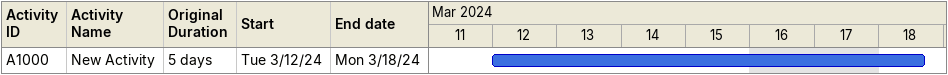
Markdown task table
| ID | Task | Original duration | Start | Finish |
|---|---|---|---|---|
| A1000 | New Activity | 5d | 2024-03-12 | 2024-03-18 |
